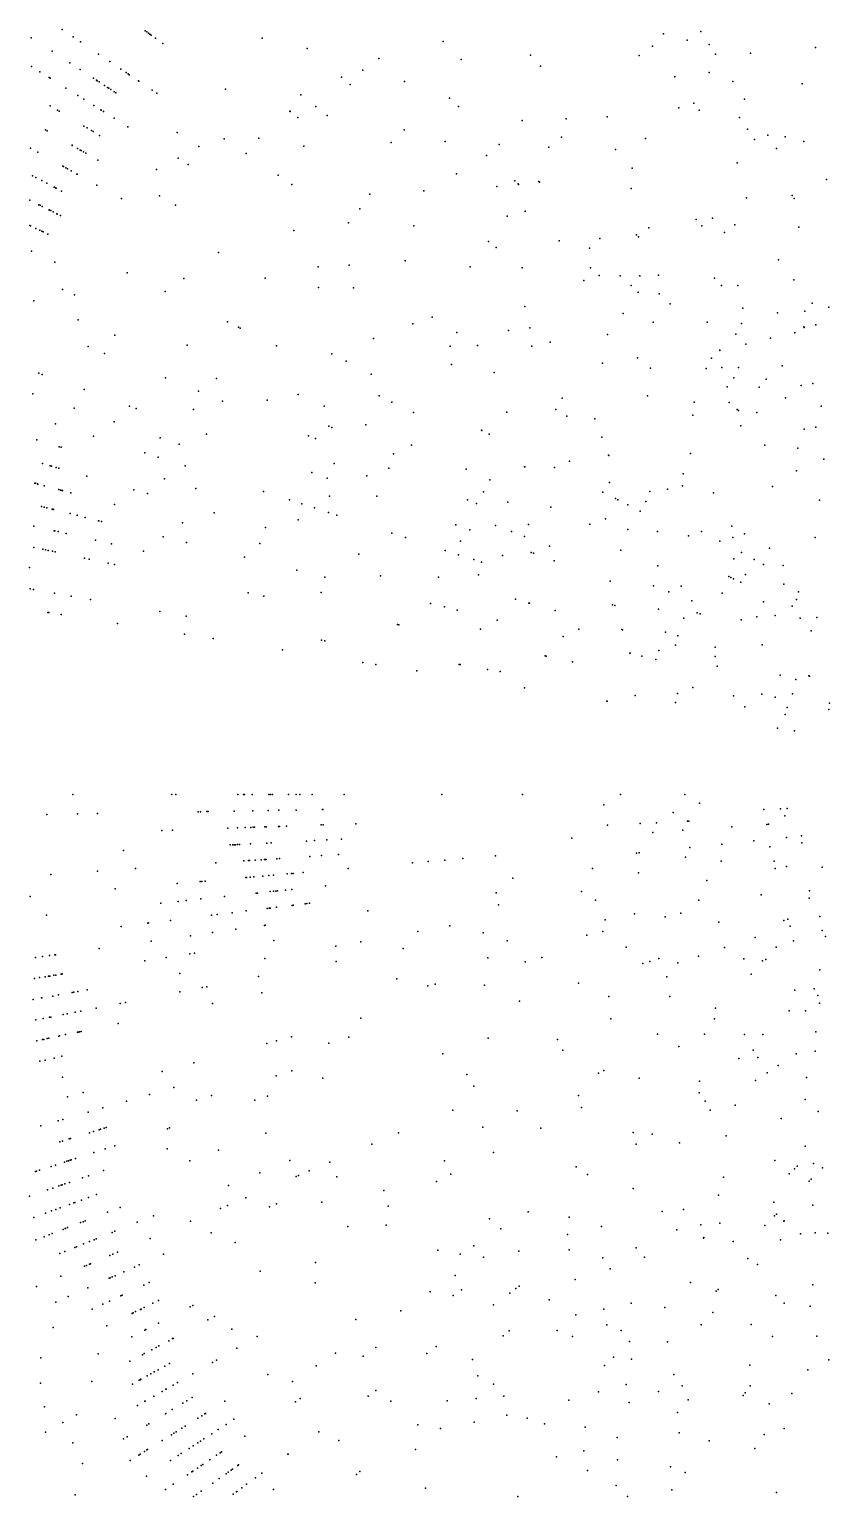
# Model space of a CAD drawing. Header units: metres. Extents: x -4327 to 4266, y -3886 to 3992.
# Drawn here: x -97.3 to -30.5, y -58.5 to 63.8 of the extents above; entities that cross this region are included whole.
import ezdxf

# ---------------------------------------------------------------- set-up
doc = ezdxf.new("R2010")
doc.units = ezdxf.units.M

msp = doc.modelspace()

# ---------------------------------------------------------------- linework, layer by layer
for p in [(-94.54, 63.77, -117.51), (-87.6, 63.64, -114.04), (-97.13, 63.07, -113.99), (-93.62, 63.15, -115.1), (-93.01, 62.73, -115.48), (-87.47, 63.55, -118.96), (-87.34, 63.46, 2092.72), (-87.34, 63.46, -114.33), (-87.22, 63.37, -118.23), (-87.1, 63.28, -116.66), (-86.76, 63.03, 2101.02), (-86.14, 62.59, -116.39), (-77.85, 63.04, 2097.36), (-62.76, 62.76, 2098.37), (-45.32, 62.38, 2093.33), (-44.39, 63.4, 2233.66), (-42.42, 62.88, 2090.37), (-41.29, 63.58, 2089.37), (-40.59, 62.5, 2085.17), (-95.38, 61.94, 2093.66), (-91.49, 61.71, -115.85), (-74.1, 62.17, 2097.27), (-68.13, 61.35, 2086.74), (-61.26, 61.26, 2102.72), (-55.49, 61.63, 2096.11), (-46.42, 61.6, 2226.16), (-40.07, 61.7, 2090.46), (-37.13, 61.79, 2297.87), (-31.73, 62.27, 2487.27), (-97.09, 60.67, -117.08), (-96.4, 60.23, -114.73), (-93.88, 60.97, 2103.02), (-93.03, 60.41, 2105.58), (-90.57, 61.09, 2095.4), (-89.63, 60.46, -114.87), (-89.2, 60.17, -117.74), (-89.04, 60.06, -120.27), (-88.95, 59.99, -118.7), (-88.94, 59.99, -114.98), (-69.46, 60.38, 2094.98), (-54.66, 60.71, 2093.66), (-40.59, 60.18, 2095.24), (-95.63, 59.76, 2096.97), (-95.52, 59.69, -114.69), (-94.23, 58.88, -115.12), (-91.91, 59.69, -115.55), (-91.68, 59.54, -116.15), (-91.61, 59.49, 2095.15), (-91.45, 59.39, -115.72), (-90.99, 59.09, -115.9), (-90.75, 58.93, 2097.46), (-90.65, 58.87, -115.59), (-90.47, 58.75, -115.11), (-88.16, 59.47, -117.53), (-88.14, 59.45, -116.21), (-88.14, 59.45, -116.21), (-87.03, 58.71, 2101.88), (-80.92, 58.79, 2094.36), (-71.25, 59.78, 2090.93), (-70.53, 59.18, 2095.73), (-65.99, 59.42, 2099.62), (-43.46, 59.82, 2240.03), (-38.6, 59.43, 2298.91), (-32.84, 59.24, 2458.57), (-93.24, 58.26, -115.55), (-92.74, 57.95, -115.42), (-90.19, 58.57, -115.76), (-90.06, 58.49, -116.24), (-86.65, 58.45, 2092.64), (-74.63, 58.31, 2103.37), (-62.23, 58.03, 2092.77), (-41.86, 57.62, 2270.13), (-37.63, 57.95, 2281.95), (-95.52, 57.39, 2093.54), (-94.93, 57.04, -115.13), (-94.78, 56.95, -114.95), (-91.89, 57.42, -113.62), (-91.3, 57.05, -119.37), (-91.27, 57.03, -116.36), (-91.1, 56.93, -117.56), (-90.19, 56.36, -116.51), (-75.56, 56.94, 2101.12), (-75.53, 56.91, -65), (-74.87, 56.42, -64.43), (-73.39, 57.34, 2093.93), (-72.43, 56.59, 2092.23), (-61.48, 57.33, 2095.81), (-52.51, 56.31, 2090.58), (-49.09, 56.47, 2093.66), (-43.12, 57.22, 2244.86), (-41.43, 57.02, 2100.32), (-38.06, 56.42, 2096.4), (-95.93, 55.38, -114.76), (-95.92, 55.38, 2102.33), (-95.79, 55.31, -115.61), (-92.72, 55.71, -113.8), (-92.46, 55.56, -115.11), (-92.08, 55.33, -117.56), (-91.96, 55.25, -115.99), (-89.05, 55.64, -116.04), (-84.95, 55.17, 2096.8), (-66.01, 55.39, 2091.48), (-56.17, 56.17, 2094.49), (-37.4, 55.45, 2095.68), (-97.17, 53.86, 2087.3), (-93.71, 54.11, -114.09), (-93.69, 54.09, -113.44), (-93.26, 53.84, -113.91), (-91.42, 54.93, -118.26), (-83.15, 54, 2099.91), (-81.02, 54.65, 2094.22), (-78.14, 54.71, -65.56), (-74.38, 54.04, 2092.73), (-67.09, 54.33, 2095.22), (-62.59, 54.41, 2096.11), (-58.09, 54.17, 2094.24), (-53.95, 53.95, 2102.62), (-52.89, 54.77, 2098.12), (-45.89, 54.68, 2093.28), (-36.81, 54.58, 2343.08), (-35.69, 54.96, 2088.97), (-34.96, 53.84, 2477.42), (-34.25, 54.81, 2096.75), (-32.69, 54.41, 2096.29), (-96.55, 53.52, -115.13), (-93.02, 53.7, -115.88), (-92.94, 53.66, -117.31), (-92.76, 53.55, -117.85), (-92.56, 53.44, -116.7), (-91.55, 52.86, 2093.58), (-84.86, 53.03, 2095.11), (-79.2, 53.42, 2096.32), (-59.14, 53.25, 2098.49), (-48.4, 53.76, 2087.75), (-38.25, 52.65, 2459.64), (-97, 51.57, -114.95), (-96.72, 51.43, -115.24), (-94.48, 52.37, -115.65), (-94.41, 52.33, -121.14), (-94.23, 52.23, -115.22), (-94.09, 52.15, -120.46), (-93.78, 51.98, -116.05), (-93.78, 51.98, -116.05), (-93.3, 51.71, -116.22), (-93.28, 51.7, -115.56), (-86.68, 52.08, 2093.31), (-84.02, 52.5, 2098.41), (-76.53, 51.62, 2101.22), (-61.64, 51.72, 2091.7), (-47.01, 52.21, 2093.57), (-96.24, 51.17, -115.42), (-95.82, 50.95, -113.8), (-95.19, 50.61, -116.18), (-95.17, 50.61, -114.15), (-95.05, 50.54, -114.62), (-95.02, 50.52, -115.34), (-94.58, 50.29, -116.83), (-91.63, 50.79, 2097.64), (-75.39, 50.85, 2095.78), (-64.39, 50.31, 2094.41), (-64.39, 50.31, 2094.41), (-58.28, 50.66, 2096.58), (-56.79, 51.13, 2105.86), (-56.5, 50.88, 2095.37), (-56.48, 50.85, 2094.37), (-54.78, 51.09, 2095.91), (-54.76, 51.06, 2094.91), (-54.73, 51.03, 2093.66), (-47.09, 50.5, 2091.61), (-30.79, 51.24, 2086.89), (-97.23, 49.54, -115.3), (-96.47, 49.15, -115.41), (-96.38, 49.11, -115.17), (-96.19, 49.01, -115.71), (-89.59, 49.66, 2096.75), (-86.41, 49.89, 2089.12), (-85.07, 49.12, 2104.96), (-68.87, 50.04, 2094.02), (-37.47, 49.72, 2093.82), (-33.66, 49.91, 2479.77), (-33.5, 49.67, 2467.77), (-95.63, 48.72, -116.29), (-95.61, 48.71, -115.63), (-95.49, 48.66, -115.75), (-95.29, 48.55, -115.63), (-94.98, 48.4, -117.3), (-94.94, 48.37, -118.01), (-94.67, 48.24, -116.27), (-69.7, 48.81, -58.48), (-57.44, 48.2, 2097.91), (-55.93, 48.62, 2105.7), (-41.67, 47.93, 2097.54), (-40.3, 48.02, 2275.39), (-97.24, 47.43, -113.08), (-97.17, 47.4, -113.5), (-96.74, 47.18, -114.98), (-96.4, 47.02, -115.33), (-96.23, 46.94, -116.53), (-96.12, 46.88, -117.67), (-95.73, 46.69, -117.71), (-75.21, 47, 2096.88), (-70.65, 47.65, 2096.02), (-65.22, 47.38, 2095.45), (-46.64, 46.64, 2102.47), (-45.61, 47.23, 2092.72), (-41.19, 47.38, 2234.62), (-39.3, 46.84, 2094.86), (-38.44, 47.47, 2092.61), (-33.11, 47.28, 2095.2), (-97.1, 45.28, -114.08), (-58.98, 46.08, 2094.16), (-58.34, 45.58, 2103.45), (-53.1, 46.15, 2096.57), (-50.56, 45.52, 2095.65), (-49.69, 46.34, 2092.9), (-46.47, 46.47, 2094.72), (-95.15, 44.37, -116.4), (-81.51, 45.18, 2095.18), (-70.6, 44.11, 2104.1), (-65.93, 44.47, 2096.99), (-34.81, 44.55, 2093.74), (-89.1, 43.46, 2099.66), (-84.38, 42.99, 2103.12), (-77.61, 43.02, 2098.12), (-73.19, 43.98, 2100.26), (-60.52, 43.97, 2093.16), (-56.17, 43.89, 2090.28), (-51.04, 42.83, 2087.69), (-50.49, 43.89, 2095.93), (-49.75, 43.25, 2101.22), (-48.02, 43.23, 2096), (-46.36, 43.23, 2093.54), (-44.82, 43.28, 2095.57), (-40.13, 43.03, 2094.17), (-33.52, 42.9, 2100.79), (-94.51, 42.08, 2094.2), (-93.51, 41.63, 2095.25), (-85.95, 41.92, 2098.32), (-73.17, 42.25, 2106.56), (-70.25, 42.21, 2100.4), (-47.1, 42.41, 2093.04), (-46.5, 41.87, 2104.32), (-44.75, 41.73, 2096.11), (-39.56, 42.42, 2238.5), (-38.19, 42.42, 2250.03), (-96.89, 41.13, -115.82), (-55.97, 40.67, 2095.86), (-43.84, 40.88, 2092.89), (-37.78, 40.52, 2093.77), (-32, 40.95, 2093.86), (-30.6, 40.6, 2485.48), (-93.19, 39.56, 2095.81), (-80.76, 39.39, 2097.33), (-65.29, 39.23, 2099.12), (-63.67, 39.78, 2100.66), (-47.75, 40.07, 2096.32), (-45.26, 39.35, 2093.89), (-40.76, 39.36, 2098.24), (-37.9, 39.25, 2247.59), (-34.89, 40.13, 2096.33), (-32.62, 40.28, 2467.96), (-31.7, 39.14, 2462.23), (-90.15, 38.27, 2098.72), (-79.84, 38.94, 2100.37), (-79.68, 38.86, 2096.13), (-68.58, 38.01, 2097.79), (-61.62, 38.5, 2096.99), (-57.31, 38.66, 2094.36), (-55.53, 38.88, -46.59), (-49.05, 38.33, 2093.57), (-38.37, 38.37, 2094.3), (-35.47, 38.03, 2095.1), (-33.44, 38.47, 2491.73), (-32.7, 38.97, 2095.63), (-32.66, 38.93, 2484.23), (-92.37, 37.32, 2085.87), (-90.99, 36.76, 2102.96), (-84.11, 37.45, 2095.73), (-76.65, 37.38, 2097.52), (-72.05, 36.71, 2101.95), (-62.19, 37.37, 2093.99), (-59.89, 37.42, 2104.57), (-55.38, 37.35, 2092.93), (-53.84, 37.7, -45.17), (-39.7, 37.02, 2235.84), (-39.69, 37.01, 2094.3), (-37.54, 37.54, 2092.83), (-70.86, 36.1, 2096.99), (-62.08, 35.84, 2102.03), (-49.48, 35.95, 2095.61), (-46.56, 36.38, 2103.17), (-45.48, 35.53, 2094.96), (-40.84, 35.51, 2229.34), (-40.38, 36.35, 2238.09), (-39.53, 35.59, 2241.62), (-38.14, 35.57, 2249.65), (-34.5, 35.73, 2092.91), (-96.47, 35.11, -105.21), (-96.2, 35.01, -105.15), (-85.91, 34.71, 2108.97), (-81.67, 34.67, 2097.62), (-68.77, 35.04, 2095.58), (-58.52, 35.16, 2102.89), (-38.54, 34.71, 2089.61), (-35.83, 34.6, 2254.45), (-31.94, 34.25, 2289.52), (-96.97, 33.39, 2099.25), (-92.7, 33.74, 2089.42), (-92.69, 33.74, 2089.17), (-83.17, 33.6, 2093.83), (-74.86, 33.33, 2100.15), (-68.09, 33.21, 2087.63), (-45.73, 33.22, 2092.99), (-39.09, 33.98, 2086.86), (-36.41, 33.95, 2253.45), (-34.23, 33.05, 2265.5), (-32.92, 34.09, 2093.21), (-93.52, 32.2, -107.05), (-88.93, 32.37, 2101.87), (-88.37, 32.17, 2088.63), (-83.58, 32.09, 2089.83), (-81.16, 32.79, 2096.67), (-77.43, 32.87, 2097.31), (-72.7, 32.37, 2098.24), (-67.05, 32.7, 2087.42), (-65.25, 31.82, 2095.24), (-57.46, 31.85, 2094.22), (-53.38, 32.08, 2094.57), (-52.84, 33.02, 2095.32), (-41.85, 32.7, 2093.83), (-41.84, 32.69, 2237.62), (-38.92, 32.66, 2244.42), (-38.25, 32.09, 2103.91), (-38.13, 32, 2097.66), (-36.62, 31.83, 2092.69), (-31.24, 32.35, 2461.34), (-95.1, 30.9, 2093.61), (-90.21, 31.06, 2093.58), (-72.29, 30.69, 2101.03), (-72.06, 30.59, 2094.29), (-69.2, 30.81, 2087.63), (-52.46, 31.52, 2096.86), (-50.11, 31.31, 2103.17), (-41.96, 31.62, -36.11), (-37.95, 30.73, 2106.43), (-31.69, 30.6, 2097.54), (-96.64, 29.55, -97.97), (-91.93, 29.87, 2095.77), (-86.35, 29.73, 2104.77), (-82.5, 30.03, 2102.92), (-74, 29.9, 2104.49), (-73.42, 29.66, 2088), (-59.58, 30.36, 2094.93), (-59.53, 30.33, 2093.43), (-58.94, 30.03, 2108.46), (-49.54, 29.77, 2097.7), (-32.66, 30.45, 2305.82), (-94.79, 28.98, 2099.41), (-94.62, 28.93, 2095.67), (-87.64, 28.48, 2097.48), (-84.78, 29.19, 2093.08), (-66.9, 28.4, 2097.49), (-65.41, 29.12, 2099.53), (-48.98, 28.28, 2094.24), (-48.95, 28.26, 2093.24), (-42.13, 28.41, 2093.13), (-35.95, 29.11, 2093.74), (-33.19, 28.85, 2093.79), (-96.18, 27.58, -107.35), (-95.53, 27.39, -106.28), (-95.41, 27.36, -102.95), (-95.04, 27.25, -105.04), (-94.82, 27.19, -105.26), (-86.52, 28.11, 2096.78), (-84.28, 27.38, 2095.13), (-71.85, 27.58, 2089.58), (-67.29, 27.18, 2094.49), (-60.86, 27.1, 2087.19), (-55.98, 27.3, 2094.57), (-55.96, 27.3, 2094.07), (-53.48, 27.25, 2095.39), (-52.22, 27.77, 2105.17), (-33.3, 26.97, 2094.81), (-31.02, 27.93, 2096.33), (-96.81, 25.94, -107.19), (-96.77, 25.93, 2097.61), (-96.59, 25.88, -107.06), (-96.55, 25.87, -109.14), (-96.03, 25.73, -107.61), (-92.49, 26.52, -106.8), (-85.99, 26.29, 2098.82), (-73.72, 26.83, 2098.78), (-72.44, 26.37, 2093.08), (-69.14, 26.54, 2104.2), (-58.88, 26.22, 2091.01), (-48.89, 26, 2092.77), (-42.82, 25.73, 2206.68), (-42.75, 26.71, 2174.42), (-94.82, 25.41, -106.37), (-94.67, 25.37, -108.55), (-94.55, 25.33, 2097.47), (-94.51, 25.32, 2096.72), (-93.8, 25.13, 2105.51), (-88.55, 25.39, 2096.73), (-87.43, 25.07, 2096.28), (-83.38, 25.49, 2088.43), (-77.75, 25.26, 2095.41), (-75.58, 24.56, 2095.49), (-72.24, 24.87, 2105.61), (-68.3, 24.86, 2097.74), (-60.73, 24.54, 2087.97), (-59.41, 25.22, 2093.76), (-49.44, 25.19, 2097.02), (-48.41, 24.66, 2096.55), (-48.19, 24.55, 2087.05), (-45.53, 25.24, 2097.1), (-44.05, 25.43, 2095.13), (-40.23, 25.14, 2095.21), (-35.31, 25.65, 2253.58), (-31.38, 24.52, 2317.66), (-96.26, 24, -103.69), (-96.04, 23.95, 2096.41), (-95.82, 23.89, -104.8), (-95.38, 23.78, -104.89), (-95.3, 23.76, 2104.71), (-95.26, 23.75, -105.69), (-93.87, 23.4, -106.33), (-93.29, 23.26, -107.2), (-90.18, 24.16, 2098.92), (-81.87, 23.47, 2094.77), (-74.54, 24.22, 2096.79), (-73.49, 23.88, 2098.08), (-72.33, 23.5, 2095.87), (-71.62, 23.27, 2106.9), (-59.99, 24.24, 2099), (-57.38, 24.36, 2096.57), (-53.78, 23.94, 2095.17), (-47.36, 24.13, 2095.33), (-46.34, 23.61, 2095.35), (-45.88, 24.4, 2093.61), (-96.89, 22.37, -104.84), (-92.62, 23.09, 2094.58), (-91.5, 22.81, 2094.38), (-91.47, 22.81, 2093.63), (-91.26, 22.75, -108.38), (-84.49, 22.64, 2095.17), (-77.59, 22.25, 2098.2), (-74.86, 22.89, 2094.29), (-61.71, 22.46, 2093.47), (-60.55, 22.04, 2090.26), (-58.39, 22.41, 2103.32), (-55.65, 22.49, 2095.64), (-50.55, 22.51, 2091.52), (-49.23, 22.96, 2096.3), (-47.36, 22.08, 2105.1), (-38.71, 22.35, 2245.06), (-95.21, 21.98, -102.35), (-95.15, 21.97, -102.4), (-94.88, 21.9, -106.09), (-94.2, 21.75, -106.38), (-91.76, 21.18, -106.62), (-90.42, 20.88, -106.82), (-86.11, 21.47, 2098.37), (-84.17, 20.99, 2105.46), (-78.04, 20.91, 2100.2), (-67.04, 21.78, 2100.57), (-65.9, 21.41, 2099.11), (-61.33, 21.12, 2104.25), (-57.08, 21.91, 2094.86), (-55.98, 21.49, 2093.64), (-44.9, 21.9, 2105.16), (-42.3, 21.55, 2096.96), (-41.22, 21.92, 2222.76), (-39.7, 21.11, 2198.04), (-38.62, 21.41, 2102.79), (-37.63, 21.72, 2243.58), (-31.74, 21.41, 2301.43), (-96.89, 20.59, -108.28), (-96.15, 20.44, -103.86), (-95.92, 20.39, -104.42), (-95.7, 20.34, -105.66), (-95.35, 20.27, -106.33), (-95.11, 20.22, -107.23), (-92.67, 19.7, -106.44), (-92.27, 19.61, 2094.88), (-87.75, 20.26, 2102.07), (-79.34, 19.78, 2095.66), (-69.8, 20.01, 2095.74), (-62.6, 20.34, 2097.97), (-61.49, 19.98, 2097.25), (-60.22, 19.57, 2091.04), (-57.83, 19.91, 2095.61), (-55.42, 20.17, 2098.92), (-55.23, 20.1, 2091.92), (-53.91, 20.69, 2095.95), (-47.96, 20.36, 2099.1), (-38.53, 19.63, 2232.83), (-37.89, 20.15, 2098.06), (-36.83, 19.58, 2094.83), (-35.57, 20.53, 2247.37), (-97.27, 18.91, -105.86), (-90.69, 19.28, 2084.44), (-90.17, 19.17, 2098.23), (-74.97, 18.69, 2097.83), (-59.57, 19.36, 2106.57), (-53.52, 19.48, 2108.98), (-44.86, 19.04, 2102.19), (-36.05, 19.17, 2234.63), (-34.43, 19.08, 2091.63), (-97.2, 17.14, -101.04), (-72.64, 18.11, 2094.66), (-67.98, 18.21, 2097.32), (-63.16, 18.11, 2094.47), (-59.81, 18.29, 2103.57), (-48.83, 17.77, 2093.61), (-45.24, 17.37, 2090.19), (-42.93, 17.35, 2095.99), (-38.96, 18.17, 2101.56), (-38.79, 18.09, 2092.06), (-38.57, 17.98, 2197.59), (-37.96, 17.7, 2225.86), (-37.55, 18.32, 2098.58), (-34.36, 17.51, 2244.17), (-96.91, 17.09, -105.47), (-95.16, 16.78, 2095.02), (-93.77, 16.53, -105.34), (-92.18, 16.25, -106.79), (-79.02, 16.8, 2099.95), (-77.72, 16.52, 2094.99), (-72.95, 16.84, 2094.91), (-63.82, 15.91, 2096.72), (-56.73, 16.27, 2100.67), (-55.62, 15.95, 2100.2), (-55.57, 15.93, 2098.2), (-43.96, 16.87, 2185.24), (-42.04, 16.14, 2090.01), (-39.49, 16.76, 2097.31), (-36.07, 16.06, 2098.13), (-33.3, 16.24, 2089.67), (-33.13, 16.88, 2234.69), (-95.73, 15.16, -103.09), (-95.65, 15.15, 2099.77), (-94.63, 14.99, -100.36), (-86.38, 15.23, 2100.92), (-84.2, 14.85, 2103.01), (-62.66, 15.62, 2095), (-61.6, 15.36, 2096.54), (-53.42, 15.32, 2100.26), (-48.65, 15.81, 2107.13), (-48.46, 15.75, 2098.88), (-44.82, 15.43, 2093.96), (-42.69, 14.7, 2095.26), (-41.58, 15.13, 2106.79), (-41.34, 15.04, 2094.54), (-36.61, 14.79, 2097.88), (-35.09, 14.9, 2086.15), (-33.67, 15.7, 2095.42), (-33.01, 14.7, 2103.19), (-31.62, 14.74, 2096.96), (-89.93, 14.24, 2098.53), (-66.58, 14.15, 2096.65), (-66.47, 14.13, 2093.4), (-59.65, 13.77, 2097.36), (-58.25, 14.52, 2095.89), (-51.44, 13.78, 2099.32), (-47.88, 13.73, 2099.16), (-47.82, 13.71, 2096.41), (-44.23, 13.52, 2093.24), (-37.91, 14.55, 2097.11), (-32.08, 13.62, 2094.71), (-84.33, 13.36, 2100.02), (-81.94, 12.98, 2096.86), (-72.92, 12.86, 2103.95), (-72.64, 12.81, 2095.7), (-72.63, 12.81, 2095.45), (-52.76, 13.16, 2098.55), (-43.38, 12.44, 2094.51), (-43.2, 13.21, 2096.26), (-40.09, 12.26, 2105.33), (-36.18, 12.46, 2093.9), (-76.17, 12.06, 2093.83), (-54.27, 11.54, 2097.02), (-54.19, 11.52, 2094.02), (-51.98, 11.05, 2095.08), (-47.21, 11.77, 2098.44), (-47.16, 11.76, 2096.19), (-46.19, 11.52, 2102.96), (-45.02, 11.23, 2100.24), (-44.79, 12, 2098.99), (-40.09, 11.5, 2094.83), (-69.45, 11, 2095.57), (-68.37, 10.83, 2097.11), (-64.95, 10.29, 2096.22), (-61.42, 10.83, 2097.57), (-61.35, 10.82, 2095.07), (-59.08, 10.42, 2094.64), (-58.01, 10.23, 2096.67), (-39.91, 10.69, 2195.36), (-34.66, 9.94, 2098.69), (-32.28, 9.87, 2097.98), (-32.21, 9.85, 2093.48), (-55.98, 8.87, 2098.73), (-41.96, 8.92, 2097.31), (-33.36, 9.57, 2232.48), (-49.12, 7.78, 2095.91), (-49.09, 7.78, 2094.66), (-46.77, 8.25, 2097.96), (-43.4, 7.65, 2098.29), (-43.22, 8.4, 2096.54), (-38.56, 8.2, 2094.88), (-36.2, 8.36, 2095.67), (-35.08, 8.1, 2095.19), (-33.64, 8.39, 2083.96), (-30.54, 7.61, 2263.03), (-37.6, 7.31, 2095.9), (-34.25, 6.66, 2097.46), (-34.07, 7.24, 2093.71), (-30.62, 7.07, 2094.76), (-34.88, 5.53, 2194.97), (-33.48, 5.3, 2180.74), (-93.63, 0, 2468.98), (-85.38, 0, 2464.27), (-85.06, 0, -109.3), (-79.89, 0, 2460.95), (-79.4, 0, -101.35), (-79.32, 0, -96.28), (-78.7, 0, -101.58), (-77.31, 0, -102.65), (-77.17, 0, 2095.08), (-77, 0, -97.51), (-75.65, 0, -104.18), (-75.01, 0, -101.55), (-74.73, 0, 2468.12), (-73.69, 0, -99.42), (-71.02, 0, 2479.48), (-62.87, 0, 2478.2), (-56.16, 0, 2480.61), (-47.99, 0, 2478.04), (-42.61, 0, 2479.63), (-49.37, -0.86, 2479.76), (-41.38, -0.72, 2487.41), (-34.63, -1.21, 2491.26), (-34.07, -1.19, 2451.26), (-95.81, -1.67, 2455.88), (-93.25, -1.63, 2096.68), (-91.59, -1.6, 2084.99), (-83.18, -1.45, 2102.85), (-83.01, -1.45, -93.78), (-82.46, -1.44, -93.27), (-82.37, -1.44, 2495.64), (-80.19, -1.4, -94.9), (-78.63, -1.37, -97.16), (-77.35, -1.35, -100.09), (-76.48, -1.33, -99.18), (-75.02, -1.31, 2477.86), (-72.83, -1.27, -106.17), (-72.81, -1.27, -104.66), (-46.33, -2.43, 2465.06), (-44.99, -2.36, 2465.34), (-43.6, -1.52, 2460.86), (-42.4, -2.22, 2471.14), (-42.29, -2.22, 2464.89), (-36.02, -1.26, 2493.24), (-34.27, -1.8, 2467.26), (-86.21, -3.01, 2093.72), (-85.32, -2.98, 2464.02), (-80.72, -2.82, -94.41), (-79.91, -2.79, -96.08), (-79.27, -2.77, -95.64), (-78.8, -2.75, -95.7), (-78.6, -2.74, 2464), (-78.49, -2.74, -96.28), (-77.63, -2.71, 2476.03), (-77.51, -2.71, -101.82), (-76.49, -2.67, -103.84), (-76.4, -2.67, -102.66), (-75.84, -2.65, -101.21), (-72.94, -2.55, -105.15), (-72.77, -2.54, -105.27), (-70.04, -2.45, 2494.27), (-52.05, -3.64, 2484.45), (-49.06, -2.57, 2467.51), (-45.29, -3.17, 2484.34), (-42.79, -2.99, 2496.63), (-38.71, -2.71, 2496.2), (-35.78, -2.5, 2481.49), (-35.64, -2.49, 2471.49), (-34.14, -3.59, 2468.26), (-32.9, -3.46, 2475.28), (-89.42, -4.69, 2467.63), (-80.52, -4.22, -95.19), (-80.3, -4.21, -99.91), (-80.19, -4.2, -94.49), (-80.09, -4.2, -94.58), (-79.9, -4.19, -95.72), (-79.74, -4.18, -95.85), (-78.84, -4.13, -95.62), (-77.48, -4.06, -96.73), (-77.1, -4.04, -102.4), (-74.17, -3.89, -104.55), (-73.49, -3.85, -105.04), (-72.46, -3.8, 2485.94), (-71.23, -3.73, 2490.23), (-46.42, -4.88, 2480.31), (-42.2, -4.44, 2469.64), (-39.53, -4.16, 2470.43), (-36.85, -3.87, 2469.97), (-35.54, -4.36, 2477.49), (-32.86, -4.03, 2477.53), (-81.73, -5.72, 2099.9), (-79.39, -5.55, -96.07), (-78.99, -5.52, -99.93), (-78.92, -5.52, -95.49), (-78.44, -5.48, -101.95), (-77.94, -5.45, -99.49), (-77.66, -5.43, -96.51), (-77.58, -5.42, -101.98), (-77.52, -5.42, -102.02), (-76.63, -5.36, -102.7), (-76.4, -5.34, -97.53), (-76.4, -5.34, -97.53), (-73.89, -5.17, -99.13), (-72.92, -5.1, -105.07), (-71.5, -5, -104.84), (-65.32, -5.71, 2478.13), (-64.02, -5.6, 2479.92), (-62.63, -5.48, 2478.45), (-61.13, -5.35, 2472.24), (-58.39, -5.11, 2470.05), (-46.65, -4.9, 2492.56), (-42.57, -5.23, 2496.13), (-39.6, -5.56, 2484.93), (-35.16, -5.57, 2462.74), (-34.13, -6.02, 2492.01), (-31.17, -6.06, 2477.05), (-95.48, -6.68, 2453.13), (-91.6, -6.41, -107.33), (-88.41, -6.18, 2095.38), (-83.03, -7.26, 2106.6), (-82.88, -7.25, -92.96), (-82.61, -7.23, 2096.11), (-79.23, -6.93, -100.61), (-79.17, -6.93, -95.18), (-78.85, -6.9, -100.91), (-78.56, -6.87, -101.45), (-77.81, -6.81, -97.27), (-77.29, -6.76, -96.73), (-76.92, -6.73, -97.67), (-75.76, -6.63, -101.09), (-75.41, -6.6, -103.53), (-75.28, -6.59, 2114.4), (-74.43, -6.51, -98.65), (-70.7, -6.19, 2477.73), (-56.96, -6.99, 2475.33), (-50.31, -6.18, 2477.73), (-46.47, -6.53, 2493.56), (-40.77, -7.19, 2488.41), (-35.07, -6.18, 2463.74), (-97.21, -8.51, 2466.57), (-90.12, -7.88, 2456.08), (-84.94, -7.43, 2460.77), (-81.01, -8.51, -94.48), (-78.37, -8.24, -96.39), (-78.26, -8.23, -95.51), (-77.2, -8.11, -97.97), (-76.9, -8.08, -96.62), (-76.73, -8.07, -97.71), (-76.58, -8.05, -97.19), (-75.9, -7.98, -97.41), (-75.37, -7.92, -103.77), (-72.59, -7.63, -104.54), (-58.34, -8.2, 2482.8), (-51.22, -8.11, 2469.21), (-36.25, -8.37, 2480.22), (-32.21, -8.03, 2484.03), (-86.31, -9.07, -101.78), (-84.87, -8.92, 2463.02), (-84.18, -8.85, 2482.06), (-82.96, -8.72, -93.1), (-79.19, -9.72, -94.92), (-77.43, -9.51, -96.07), (-77.27, -9.49, -96.19), (-77.18, -9.48, -101.05), (-76.67, -9.41, 2128.85), (-75.36, -9.25, -102.43), (-75.26, -9.24, -101.26), (-74.26, -9.12, -104.47), (-74.12, -9.1, -104.27), (-73.9, -9.07, -100.1), (-69.06, -9.71, 2482.27), (-58.14, -9.21, 2480.55), (-50.06, -8.83, 2484.73), (-41.44, -8.81, 2465.39), (-32.25, -8.64, 2498.53), (-95.83, -10.07, 2089.28), (-89.61, -11, 2451.09), (-87.39, -10.73, 2463.43), (-87.34, -10.72, 2462.18), (-85.5, -10.5, 2486.26), (-82.08, -10.08, 2464.36), (-81.62, -10.02, -95.8), (-80.36, -9.87, 2493.94), (-77.67, -10.92, -102.73), (-77.62, -10.91, -105.27), (-62.22, -10.97, 2490.45), (-49.25, -10.47, 2461.24), (-46.82, -9.95, 2472.04), (-44.26, -10.22, 2485.59), (-42.94, -9.91, 2485.61), (-39.79, -10.66, 2476.16), (-34.35, -10.5, 2484.99), (-34.03, -10.4, 2461.99), (-33.82, -10.99, 2460.49), (-31.36, -10.19, 2467.53), (-83.82, -11.78, 2482.06), (-82, -11.52, 2183.43), (-80.05, -11.25, -103.4), (-76.89, -12.18, 2481.53), (-64.87, -11.44, 2489.38), (-59.43, -11.55, 2494.02), (-57.43, -12.21, 2474.3), (-50.79, -11.73, 2481.95), (-49.46, -11.42, 2481.73), (-36.74, -11.94, 2484.7), (-33.56, -12.21, 2470.74), (-31.17, -11.35, 2482.28), (-30.88, -11.85, 2474.78), (-95.6, -13.44, -123.49), (-95.14, -13.37, -120.99), (-95.1, -13.37, -121.34), (-91.46, -12.85, 2471.02), (-87.1, -12.24, 2106.91), (-83.9, -13.29, 2117.8), (-83.51, -13.23, 2479.31), (-71.71, -12.64, 2494.69), (-69.62, -12.28, 2468.24), (-66.11, -12.85, 2493.84), (-47.52, -12.73, 2470.76), (-39.31, -12.77, 2484.41), (-34.99, -12.73, 2482.22), (-96.75, -13.6, -123.86), (-96.16, -13.51, -119.85), (-87.63, -13.88, 2408.87), (-85.87, -13.6, 2110.21), (-77.63, -13.69, 2469.74), (-71.69, -13.94, 2456.16), (-59.03, -13.63, 2495.76), (-55.93, -13.95, 2486.33), (-54.54, -13.6, 2482.86), (-46.13, -14.1, 2490.78), (-45.53, -13.92, 2458.54), (-44.77, -13.69, 2487.81), (-43.19, -14.03, 2485.34), (-41.48, -13.48, 2460.11), (-37.7, -13.72, 2493.18), (-36.13, -13.87, 2489.7), (-35.86, -13.77, 2470.95), (-31.37, -14.63, 2488.51), (-96.84, -15.34, -112.86), (-96.42, -15.27, -114.87), (-95.94, -15.2, -114.3), (-95.67, -15.15, -124.19), (-95.65, -15.15, -123.89), (-95.65, -15.15, -123.89), (-95.56, -15.14, -119.81), (-95.24, -15.08, -117.17), (-95.07, -15.06, -114.39), (-94.61, -14.99, -121.85), (-94.55, -14.98, -121.91), (-94.53, -14.97, -121.61), (-84.72, -14.94, 2444.49), (-78.16, -15.19, 2452.71), (-66.62, -15.38, 2481.56), (-63.42, -15.81, 2470.14), (-59.32, -15.9, 2474.24), (-51.48, -15.74, 2498.17), (-44.13, -15.2, 2480.06), (-37.08, -14.98, 2485.68), (-96.96, -17.1, -123.57), (-96.26, -16.97, -114.76), (-96.23, -16.97, -114.47), (-95.31, -16.81, -115.91), (-94.83, -16.72, 2467.87), (-93.71, -16.52, -120.77), (-93.57, -16.5, -118.32), (-93.23, -16.44, -119.88), (-92.45, -16.3, -117.95), (-84.72, -16.47, 2452.23), (-82.86, -16.11, 2475.31), (-82.48, -16.03, 2463.82), (-77.88, -16.55, 2494.48), (-64.05, -15.97, 2494.88), (-48.95, -16.86, 2465.21), (-43.87, -16.84, 2497.06), (-33.45, -16.31, 2480.97), (-31.82, -16.21, 2470.49), (-31.52, -16.76, 2469.49), (-94.12, -18.3, -115.35), (-93.44, -18.16, -119.47), (-92.97, -18.07, -116.64), (-91.7, -17.82, 2394.18), (-89.7, -17.43, 2480.82), (-89.24, -17.35, 2468.33), (-81.99, -17.43, 2497.84), (-56.39, -17.24, 2485.05), (-40.06, -17.83, 2473.36), (-33.93, -18.04, 2471.7), (-32.55, -18.04, 2480.97), (-31.39, -17.4, 2482.74), (-96.72, -18.8, -123.52), (-96.11, -18.68, -114.95), (-95.58, -18.58, -123.16), (-95.47, -18.56, 2392.27), (-94.44, -18.36, -117.68), (-89.86, -19.1, 2457.78), (-69.64, -18.66, 2469.95), (-48.78, -18.72, 2487.7), (-40.13, -18.71, 2497.86), (-96.64, -20.54, -123.3), (-96.17, -20.44, -114.93), (-96.05, -20.42, -115.04), (-95.79, -20.36, 2475.31), (-95.65, -20.33, -115.06), (-94.82, -20.15, -120.31), (-94.75, -20.14, -124.19), (-94.25, -20.03, -114.64), (-93.26, -19.82, -114.83), (-93.2, -19.81, -120.66), (-93.1, -19.79, -117.87), (-92.94, -19.76, -120.87), (-77.46, -20.76, 2470.2), (-76.67, -20.54, 2486.98), (-75.4, -20.2, 2488.28), (-72.29, -20.73, 2483.61), (-70.63, -20.25, 2471.16), (-59, -20.32, 2459.96), (-53.23, -20.43, 2459.34), (-44.89, -19.99, 2468.01), (-40.98, -19.98, 2494.83), (-37.63, -20.01, 2480.63), (-36.11, -20.02, 2481.91), (-31.68, -19.8, 2490.72), (-95.19, -21.98, -123.86), (-94.56, -21.83, -123.73), (-62.78, -21.62, 2458.6), (-52.8, -21.33, 2456.34), (-43.12, -21.03, 2477.29), (-38.12, -22.01, 2483.11), (-36.93, -21.32, 2482.13), (-36.93, -21.32, 2482.13), (-36.52, -21.94, 2479.38), (-33.32, -21.64, 2468.93), (-31.75, -21.41, 2463.2), (-96.39, -22.25, -123.19), (-95.96, -22.15, -123.87), (-86.19, -23.09, 2496.66), (-83.55, -22.39, 2496.5), (-75.38, -23.05, 2469.74), (-49.82, -23.23, 2488.14), (-49.36, -23.02, 2465.15), (-35.74, -23.21, 2480.38), (-34.82, -22.61, 2495.4), (-94.51, -23.57, 2462.07), (-85.23, -24.44, 2480.92), (-76.69, -23.45, 2470.2), (-72.81, -23.66, 2483.57), (-60.8, -23.34, 2461.39), (-60.21, -24.32, 2454.14), (-46.41, -23.65, 2479.95), (-41.4, -23.9, 2468.79), (-36.73, -23.85, 2470.61), (-32.47, -23.59, 2494.43), (-94.08, -25.21, 2496.35), (-92.78, -24.86, 2496.9), (-89.18, -25.57, 2482.02), (-87.24, -25.02, 2464.08), (-83.34, -25.48, 2476.22), (-82.07, -25.09, 2477.01), (-78.47, -25.5, 2499.64), (-77.41, -25.15, 2465.66), (-51.49, -25.11, 2471.09), (-41.41, -24.88, 2494.78), (-40.93, -25.58, 2492.53), (-32.57, -25.44, 2484.16), (-92.36, -26.48, -120.99), (-91.15, -26.14, 2464.93), (-61.97, -26.31, 2493.09), (-56.59, -26.39, 2461.46), (-51.23, -26.1, 2480.08), (-40.51, -26.31, 2494.28), (-38.42, -25.91, 2462.56), (-31.51, -26.44, 2472.16), (-96.31, -27.62, -121.2), (-94.86, -27.2, -120.18), (-94.49, -27.09, -119.84), (-91.93, -28.11, 2463.88), (-91.46, -27.96, -116.86), (-91.33, -27.92, -116.96), (-91.04, -27.83, -118.82), (-90.87, -27.78, -117.67), (-85.76, -27.87, 2485.11), (-85.59, -27.81, 2480.12), (-59.47, -27.73, 2479.88), (-54.62, -27.83, 2469.49), (-34.57, -27.01, 2474.86), (-94.72, -28.96, -119.55), (-94.51, -28.9, 2464.02), (-93.95, -28.72, -120.85), (-93.85, -28.69, -121.26), (-92.26, -28.21, -121.63), (-90.15, -29.29, 2463.93), (-77.56, -28.23, 2459.87), (-68.72, -29.17, 2465.37), (-66.48, -28.22, 2474.45), (-46.92, -28.19, 2477.65), (-46.66, -29.16, 2490.64), (-45.33, -28.33, 2480.92), (-43.06, -29.05, 2473.2), (-39.16, -28.45, 2499.53), (-32.57, -29.32, 2472.11), (-94, -30.54, -121.98), (-93.87, -30.5, -123.05), (-93.78, -30.47, -120.89), (-93.43, -30.36, -123.43), (-91.9, -29.86, -123.74), (-90.96, -29.55, -121.66), (-85.78, -29.54, 2463.08), (-83.9, -30.54, 2460.63), (-81.5, -29.66, 2464.22), (-75.56, -30.53, 2468.91), (-62.65, -30.56, 2481.02), (-58.57, -29.84, 2484.38), (-35.1, -30.51, 2471.06), (-96.75, -31.43, -114.29), (-96.66, -31.41, -119.99), (-96.41, -31.32, -115.27), (-95.46, -31.02, -115.15), (-95.09, -30.9, -119.75), (-94.35, -30.66, -121.36), (-94.13, -30.58, -121.88), (-92.34, -31.8, 2468.57), (-91.09, -31.36, 2469.12), (-78.06, -31.54, 2468.81), (-74.84, -31.77, 2462.91), (-73.95, -31.39, 2474.7), (-72.21, -30.65, 2500.52), (-62.13, -31.66, 2482.02), (-51.69, -31.06, 2484.02), (-50.72, -31.69, 2463.52), (-33.92, -31.63, 2464.81), (-33.48, -31.22, 2504.83), (-33.24, -31, 2487.58), (-31.88, -30.78, 2499.61), (-31.13, -31.13, 2483.61), (-95.75, -32.97, -120.62), (-95.32, -32.82, -114.76), (-94.8, -32.64, -120.49), (-94.62, -32.58, -122.27), (-94.54, -32.55, 2492.75), (-94.3, -32.47, -114.04), (-94.3, -32.47, -120.92), (-93.92, -32.34, -122.87), (-92.84, -31.97, -123.79), (-80.67, -32.59, 2472.22), (-75.02, -31.84, 2468.91), (-71.63, -31.89, 2499.52), (-67.7, -33.02, 2487.61), (-63.33, -32.27, 2481.48), (-46.92, -32.85, 2470.34), (-39.4, -31.91, 2478.73), (-32.24, -32.24, 2495.33), (-32.07, -32.07, 2482.34), (-97.26, -33.49, -114.94), (-93.92, -34.18, -121.72), (-93.57, -34.06, -124.28), (-93.56, -34.05, -114.85), (-93.49, -34.03, -115.91), (-92.92, -33.82, -122.59), (-92.35, -33.61, -123.07), (-91.66, -33.36, -123.66), (-79.22, -33.63, 2483.76), (-76.66, -34.13, 2500.84), (-72.87, -33.98, 2476.7), (-39.82, -33.41, 2474.95), (-35.2, -33.99, 2457.76), (-31.93, -34.24, 2487.81), (-96.9, -35.27, -115.72), (-95.92, -34.91, -116.97), (-95.41, -34.72, 2464.16), (-95.07, -34.6, -117.1), (-94.71, -34.47, -115.11), (-90.75, -34.83, -123.93), (-89.7, -34.43, -122.9), (-86.92, -35.12, 2471.97), (-81.33, -34.52, 2472.17), (-80.76, -34.28, 2454.93), (-77.24, -34.39, 2479.31), (-67.35, -34.32, 2496.36), (-58.89, -35.39, 2493.8), (-55.69, -34.8, 2482.13), (-52.26, -35.25, 2485.2), (-44.5, -34.77, 2494.61), (-42.74, -34.61, 2489.39), (-35.13, -35.13, 2495.26), (-34.98, -34.98, 2484.26), (-95.37, -36.61, 2479.4), (-94.46, -36.26, -118.41), (-94.28, -36.19, -118.57), (-94.25, -36.18, -113.3), (-94.08, -36.11, -113.46), (-93.01, -35.7, -112.8), (-92.79, -35.62, -115.66), (-92.61, -35.55, -115.83), (-90.37, -36.51, -115.33), (-90.14, -36.42, -115.54), (-88.29, -35.67, 2475.17), (-83.83, -35.58, 2472.57), (-82.1, -36.55, 2476.62), (-70.71, -36.03, 2486.48), (-67.53, -35.91, 2481.07), (-57.97, -36.22, 2481.06), (-52.39, -36.68, 2467.92), (-49.57, -36.01, 2468.49), (-43.27, -36.31, 2495.11), (-41.27, -35.87, 2474.9), (-39.7, -35.75, 2479.42), (-35.95, -35.95, 2485.73), (-34.37, -35.59, 2484.76), (-34.32, -35.54, 2481.26), (-32.98, -36.63, 2475.51), (-31.76, -36.54, 2500.03), (-30.7, -36.59, 2466.54), (-96.74, -37.13, -126.47), (-96.04, -36.87, -126.12), (-95.63, -36.71, -126.15), (-93.49, -37.77, -125.84), (-93.34, -37.71, 2476.2), (-92.75, -37.47, -115.77), (-92.26, -37.27, -118.52), (-91.87, -37.12, -118.54), (-91.7, -37.05, -124.82), (-87.19, -37.01, 2497.45), (-80.12, -37.36, 2473.42), (-60.21, -37.62, 2478.73), (-46.68, -37.8, 2474.27), (-41.07, -36.98, 2501.64), (-41.02, -36.94, 2498.64), (-38.59, -37.26, 2489.42), (-34.63, -37.14, 2482.48), (-94.72, -38.27, -118.23), (-94.31, -38.11, -116.95), (-92.16, -39.12, -118.98), (-90.56, -38.44, -118.48), (-90.32, -38.34, -118.7), (-89.93, -38.17, -118.72), (-86.09, -38.33, 2484.96), (-73.41, -39.03, 2477.61), (-63.21, -37.98, 2480.15), (-61.35, -38.34, 2478.69), (-59.39, -38.57, 2472.24), (-56.47, -38.09, 2472.31), (-52.25, -37.96, 2492.41), (-49.45, -38.63, 2473.7), (-45.98, -38.58, 2472.27), (-37.37, -38.7, 2496.92), (-94.64, -40.17, 2495.38), (-92.66, -39.33, -112.22), (-92.51, -39.27, 2471.96), (-92.26, -39.16, -112.6), (-90.61, -40.34, -118.79), (-90.52, -40.3, -114.93), (-90.36, -40.23, -115.74), (-90.11, -40.12, -114.66), (-89.38, -39.79, -114.36), (-88.49, -39.4, 2482.61), (-88.12, -39.23, -118.12), (-78.02, -39.75, 2487.96), (-61.76, -40.11, 2476.66), (-48.83, -39.54, 2476.7), (-36.55, -39.19, 2487.17), (-96.67, -41.03, 2483.03), (-92.38, -41.13, -119.12), (-87.73, -40.91, -118.81), (-87.29, -40.7, 2468.37), (-73.45, -40.71, 2462.57), (-63.85, -41.47, 2469.83), (-61.24, -41.3, 2484.15), (-57.21, -41.57, 2468.99), (-56.71, -41.2, 2494.77), (-56.42, -40.99, 2482.02), (-51.75, -40.43, 2481.88), (-42.15, -40.7, 2469.05), (-39.99, -41.42, 2483.33), (-39.84, -41.26, 2473.84), (-31.93, -40.87, 2469.46), (-95.07, -42.33, 2460.55), (-94.03, -41.86, -127.04), (-91.13, -42.49, -111.98), (-90.58, -42.24, -113.53), (-89.65, -41.81, -119.01), (-89.53, -41.75, -115.85), (-87.69, -42.77, -115.57), (-86.96, -42.41, -113.97), (-86.51, -42.19, -118.93), (-83.85, -42.73, -116.8), (-83.63, -42.61, -117.01), (-61.94, -41.78, 2467.37), (-58.58, -42.56, 2480.69), (-53.93, -42.14, 2484.31), (-47.1, -42.41, 2498.45), (-44.28, -42.76, 2479.99), (-35.04, -41.76, 2467.4), (-34.34, -42.4, 2469.65), (-32.16, -42.67, 2479.67), (-92.02, -42.91, -117.77), (-88.69, -43.26, -114.96), (-88.61, -43.22, -115.36), (-88.41, -43.12, -115.23), (-88.01, -42.93, -118.86), (-87.95, -42.9, -118.91), (-82.39, -43.81, 2460.48), (-81.82, -43.51, 2479.27), (-70.04, -43.77, 2461.36), (-66.3, -43.05, 2476.74), (-51.7, -43.38, 2499.09), (-49.36, -42.9, 2471.63), (-40.27, -43.18, 2488.3), (-95.28, -44.43, 2485.53), (-90.81, -44.29, 2452.17), (-88.72, -45.21, -115.5), (-87.65, -44.66, -119.14), (-87.55, -44.61, -113.34), (-86.51, -44.08, -118.9), (-80.4, -44.57, 2459.28), (-78.27, -45.19, 2490.61), (-57.76, -45.13, 2465.16), (-57.25, -44.73, 2488.94), (-53.25, -44.69, 2474.27), (-51.98, -45.19, 2500.05), (-49.11, -44.21, 2497.38), (-47.93, -44.7, 2476.88), (-41.25, -44.23, 2491.52), (-37.09, -44.2, 2488.83), (-35.31, -45.2, 2474.09), (-31.62, -45.15, 2494.89), (-87.07, -46.29, 2458.52), (-86.7, -46.1, -115.04), (-86.48, -45.98, -115.25), (-85.64, -45.54, -118.65), (-85.33, -45.37, -118.61), (-85.28, -45.35, 2475.62), (-79.96, -46.16, 2470.03), (-68.38, -46.12, 2498.64), (-63.34, -46.02, 2495.77), (-47.23, -45.61, 2481.63), (-44.07, -45.64, 2500.95), (-96.31, -46.97, 2469.68), (-91.53, -46.64, 2493.13), (-88.88, -47.26, -114.22), (-87.84, -46.71, -113.26), (-87.69, -46.62, -115.07), (-85.96, -47.65, -118.89), (-85.59, -47.45, -113.02), (-82.01, -47.35, 2496.95), (-81.67, -47.15, -116.65), (-73.35, -47.63, 2484.96), (-71.74, -46.59, 2468.77), (-69.44, -46.84, 2496.1), (-64.14, -46.6, 2483.99), (-60.31, -47.12, -97.25), (-49.31, -47.62, 2488.31), (-48.57, -46.9, 2500.09), (-47.07, -47.07, 2464.85), (-37.19, -47.59, 2488.02), (-30.61, -47.14, 2482.61), (-88.11, -48.84, -112.81), (-88.02, -48.79, -126.31), (-87.96, -48.76, -119.26), (-87.44, -48.47, -114.82), (-87.14, -48.3, -119.06), (-86.85, -48.14, -119.34), (-86.53, -47.96, 2466.52), (-83.64, -48.29, -118.02), (-77.39, -48.36, 2477.57), (-59.87, -48.48, 2499.06), (-43.54, -48.35, 2459.14), (-32.36, -47.97, 2495.83), (-96.34, -49.09, 2461.13), (-92.05, -48.94, 2464.8), (-88.68, -49.16, 2460.91), (-86.2, -49.77, -118.82), (-85.89, -49.59, -112.53), (-85.87, -49.58, -113.88), (-85.28, -49.24, -118.73), (-84.93, -49.03, 2478.81), (-75.34, -48.93, 2475.62), (-68.38, -49.68, 2478.56), (-58.58, -49.16, -97.61), (-49.81, -49.81, 2459.49), (-47.51, -49.19, 2482.31), (-44.81, -49.77, 2479.85), (-42.85, -49.3, 2468.64), (-37.75, -50.1, 2472.95), (-37.59, -49.88, 2462.21), (-37.16, -49.31, 2487.48), (-33.69, -49.95, 2481.77), (-96, -51.05, 2474.86), (-88.24, -50.94, -126.59), (-87.63, -50.59, -114.43), (-87.6, -50.58, -119.42), (-86.89, -50.17, -114.85), (-85.35, -51.28, -118.46), (-84.48, -50.76, -125.09), (-84.15, -50.56, -112.75), (-83.69, -50.28, -115.52), (-80.96, -50.59, 2481.66), (-75.07, -50.63, 2495.36), (-74.68, -50.37, 2482.62), (-69.03, -50.15, 2462.52), (-67.13, -50.59, 2464.82), (-62.42, -50.54, 2473.95), (-60.01, -50.36, 2497.27), (-57.7, -50.16, 2480.07), (-52.28, -50.49, 2490.19), (-47.26, -50.68, 2466.53), (-42.35, -50.48, 2490.38), (-35.58, -50.81, 2498.98), (-94.49, -52.37, 2489.91), (-93.33, -51.73, -116.52), (-90.12, -52.03, -127.72), (-87.48, -52.57, -119.3), (-87.32, -52.46, -118.81), (-85.93, -51.63, -118.87), (-85.88, -51.6, -114.31), (-83.22, -52, -115.09), (-82.9, -51.8, -115.41), (-82.64, -51.64, -115.68), (-82.58, -51.6, -118.33), (-80.87, -52.52, -123.9), (-80.21, -52.09, 2485.91), (-64.89, -52.55, 2488.35), (-60.19, -52.32, 2498.73), (-57.47, -51.75, 2465.04), (-55.76, -52, 2473.33), (-54.33, -52.46, 2494.11), (-43.23, -51.52, 2490.34), (-95.92, -53.17, 2465.56), (-89.43, -53.73, -114.29), (-89.12, -53.55, 2490.33), (-85.42, -53.38, -118.79), (-85.23, -53.26, -113.03), (-85.02, -53.13, -113.25), (-84.55, -52.83, -118.36), (-84.27, -52.66, -118.63), (-84.27, -52.66, -118.63), (-82.72, -53.72, -114.66), (-82.06, -53.29, -124.05), (-81.53, -52.95, -115.54), (-79.3, -53.49, 2486.41), (-73.14, -53.14, 2491.36), (-63, -52.86, -92.8), (-50.93, -52.74, 2465.66), (-48.27, -53.61, 2471.45), (-43.1, -53.22, 2485.81), (-35.99, -53.35, 2483.42), (-34.33, -52.86, 2484.45), (-93.64, -54.06, 2461.13), (-88.04, -55.01, -112.73), (-87.68, -54.79, -126.34), (-87.46, -54.65, -113.35), (-87.41, -54.62, -113.41), (-86.19, -53.86, -118.02), (-84.62, -54.95, -118.33), (-83.95, -54.52, -114.71), (-83.61, -54.3, -118.36), (-83.21, -54.04, -118.44), (-83.01, -53.91, -113.04), (-81.37, -54.89, -118.34), (-81.25, -54.81, -115.2), (-75.72, -55.01, 2467.98), (-75.68, -54.99, 2466.73), (-71.47, -53.86, 2466.38), (-65.07, -54.6, 2490.8), (-51.04, -54.73, 2471.37), (-40.6, -53.88, 2498.34), (-36.78, -54.52, 2485.63), (-92.83, -55.78, 2465.12), (-88.85, -55.52, -113.89), (-88.15, -55.08, -113.63), (-85.49, -55.52, -126.23), (-84.85, -55.1, -125.56), (-83.26, -56.16, -112.09), (-82.95, -55.95, -118.38), (-82.81, -55.85, -113.58), (-82.23, -55.47, -115.18), (-81.66, -55.08, -124.18), (-80.32, -56.24, -118.1), (-79.89, -55.94, 2465.07), (-79.83, -55.9, -123.41), (-53.32, -55.22, 2490.07), (-48.22, -55.48, 2472.16), (-43.8, -56.06, 2483.73), (-87.51, -56.83, -112.58), (-84.07, -56.71, -114.56), (-83.72, -56.47, -117.92), (-83.65, -56.42, -124.81), (-81.98, -57.41, -118.03), (-81.44, -57.03, 2478.76), (-80.87, -56.63, -119.17), (-80.7, -56.51, -113.77), (-80.43, -56.32, -122.82), (-78.41, -56.97, -114.81), (-77.88, -56.59, -116.98), (-69.99, -56.68, 2482.12), (-69.7, -56.44, 2471.62), (-50.74, -56.36, 2460.08), (-42.6, -56.53, 2471.49), (-93.46, -58.4, 2477.55), (-85.91, -57.95, -112.9), (-85.27, -57.51, -124.84), (-83.58, -58.52, -125.51), (-83.34, -58.35, -118.26), (-82.94, -58.07, -118.35), (-80.27, -58.32, -117.78), (-80.01, -58.13, -118.05), (-79.98, -58.11, -124.21), (-79.97, -58.1, -113.15), (-79.56, -57.81, -117.53), (-79.15, -57.5, -117.96), (-76.9, -57.95, 2467.87), (-64.23, -57.83, 2455.73), (-56.53, -58.54, 2465.41), (-48.35, -57.62, 2484.11), (-47.4, -58.54, 2487.61), (-43.69, -57.97, 2486.94), (-34.96, -58.18, 2463.57)]:
    msp.add_point(p)

doc.saveas('drawing.dxf')
